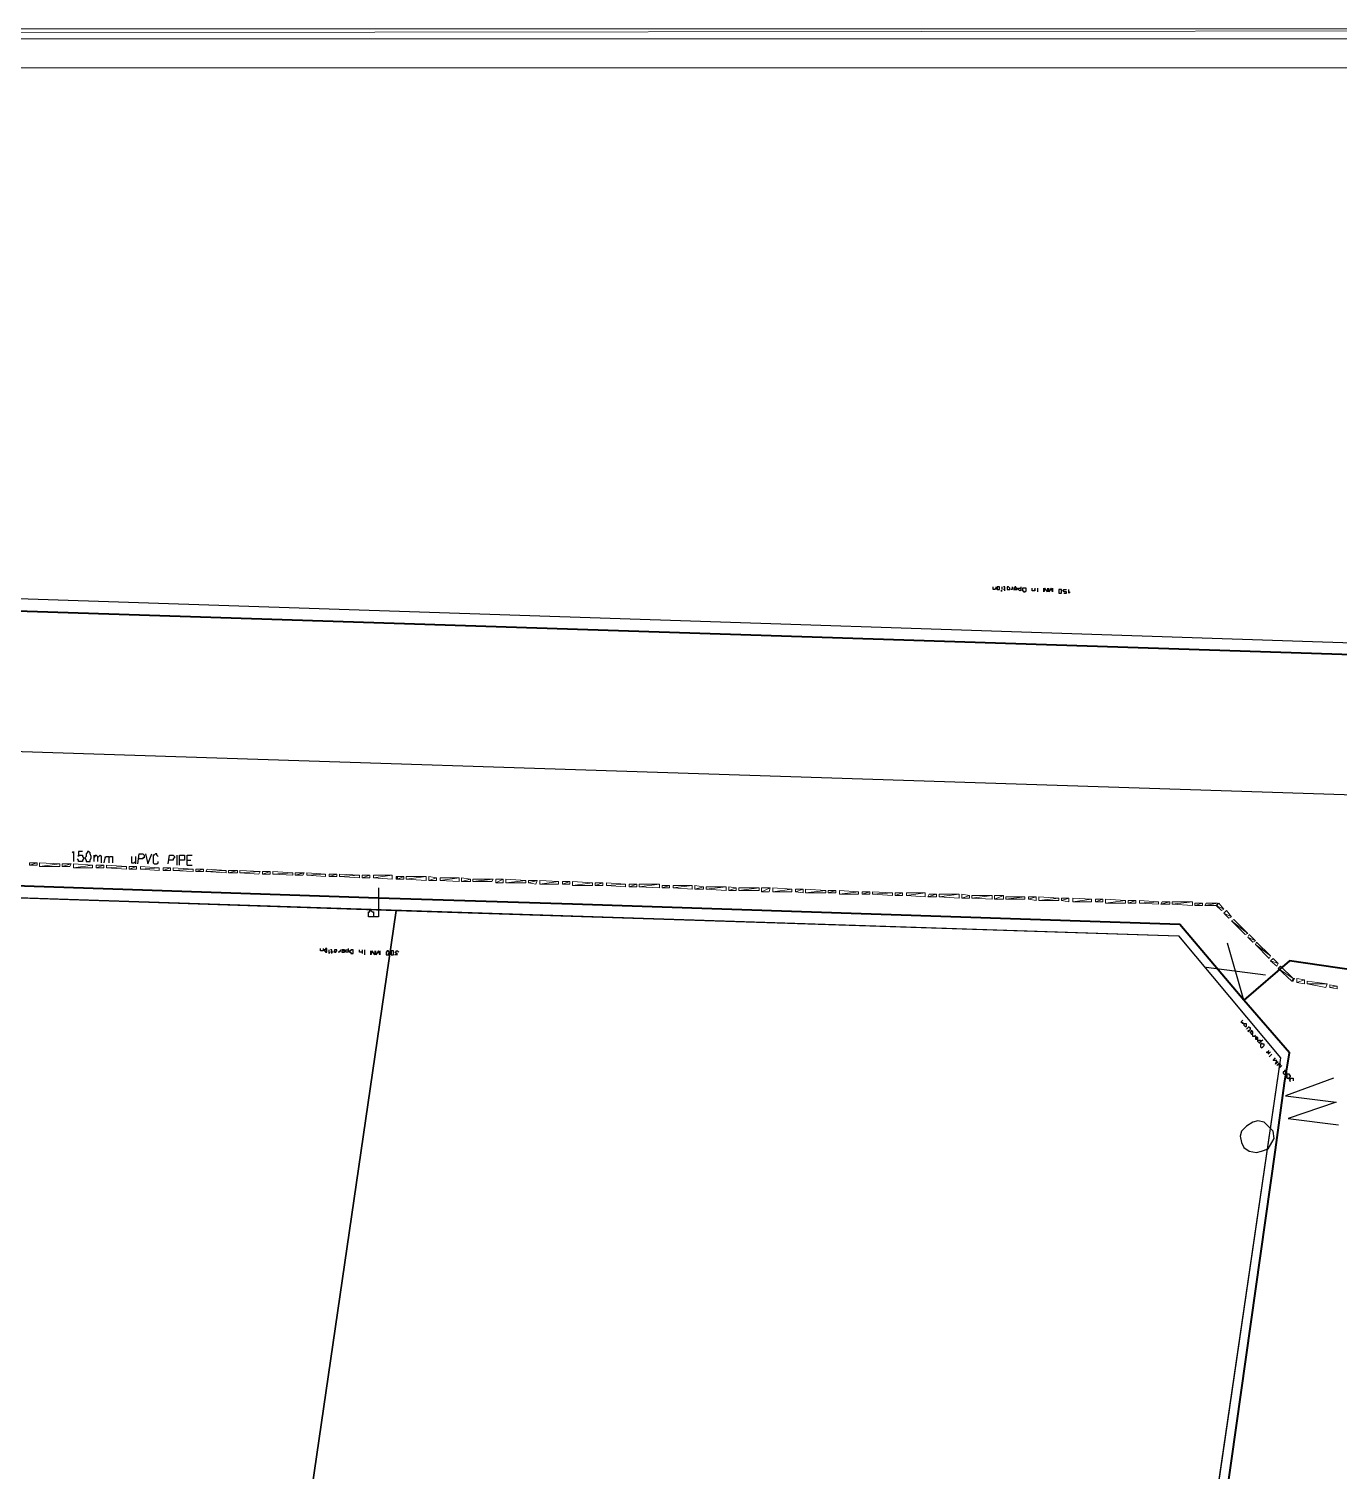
# Model space of a CAD drawing. Header units: inches. Extents: x 5 to 844, y 8 to 596.
# Drawn here: x 529.2 to 663, y 448.6 to 595.8 of the extents above; entities that cross this region are included whole.
import ezdxf

# ---------------------------------------------------------------- set-up
doc = ezdxf.new("R2010")
doc.units = ezdxf.units.IN
doc.header["$MEASUREMENT"] = 0
doc.layers.add('PDF_Geometry', color=7, linetype='Continuous', true_color=0x989898)

msp = doc.modelspace()

# ---------------------------------------------------------------- linework, layer by layer
at = {"layer": 'PDF_Geometry', "color": 7, "lineweight": 0}
for points in [[(843.66, 595.79), (6.31, 594.76), (5.16, 595.79), (843.66, 595.79)], [(842.63, 594.76), (843.66, 595.79), (6.31, 594.76), (842.63, 594.76)], [(735.15, 161.12), (735.15, 591.8), (10.56, 591.8), (10.56, 12.74)]]:
    msp.add_lwpolyline(points, dxfattribs=at)
at = {"layer": 'PDF_Geometry', "color": 9, "lineweight": 25, "true_color": 0xbababa}
for points in [[(735.02, 530.73), (491.26, 538.83), (480.85, 551.3), (486.76, 591.67)], [(458.35, 524.3), (466.83, 524.05), (676.01, 517.23), (673.82, 502.32), (644.9, 304.97)], [(486.89, 508.49), (566.73, 505.79), (545.26, 358.58), (454.49, 371.95), (473, 496.79), (486.89, 508.49)], [(566.73, 505.79), (646.57, 503.22), (656.98, 490.75), (635.77, 345.47), (545.26, 358.58), (566.73, 505.79)]]:
    msp.add_lwpolyline(points, dxfattribs=at)
at = {"layer": 'PDF_Geometry', "color": 7, "lineweight": 25}
for points in [[(735.02, 530.73), (491.26, 538.83), (480.85, 551.3), (486.76, 591.67)], [(533.69, 511.7), (533.69, 511.7), (533.82, 511.83), (533.82, 510.8)], [(534.72, 511.83), (534.33, 511.83), (534.33, 511.32), (534.33, 511.45), (534.46, 511.45), (534.59, 511.45), (534.72, 511.45), (534.72, 511.32), (534.84, 511.19), (534.84, 511.06), (534.72, 510.93), (534.72, 510.8), (534.59, 510.8), (534.46, 510.8), (534.33, 510.8), (534.33, 510.93), (534.2, 511.06)], [(535.23, 511.83), (535.23, 511.7), (535.1, 511.57), (535.1, 511.32), (534.97, 511.19), (535.1, 510.93), (535.1, 510.8), (535.23, 510.8), (535.36, 510.8), (535.49, 510.8), (535.49, 510.93), (535.62, 511.19), (535.62, 511.32), (535.49, 511.57), (535.49, 511.7), (535.36, 511.83), (535.23, 511.83)], [(535.87, 511.45), (535.87, 510.8)], [(535.87, 511.19), (536, 511.32), (536, 511.45), (536.13, 511.45), (536.26, 511.32), (536.26, 511.19), (536.26, 510.8)], [(536.26, 511.19), (536.39, 511.32), (536.52, 511.45), (536.64, 511.32), (536.64, 511.19), (536.64, 510.67)], [(537.03, 511.32), (536.9, 510.67)], [(537.03, 511.19), (537.16, 511.32), (537.29, 511.32), (537.42, 511.32), (537.42, 511.19), (537.42, 510.67)], [(537.42, 511.19), (537.54, 511.32), (537.67, 511.32), (537.8, 511.32), (537.8, 511.19), (537.8, 510.67)], [(539.73, 511.32), (539.73, 510.8), (539.73, 510.67), (539.86, 510.67), (539.99, 510.67), (540.12, 510.8)], [(540.12, 511.32), (540.12, 510.55)], [(540.37, 510.55), (540.5, 511.57), (540.76, 511.57), (540.89, 511.57), (541.02, 511.45), (541.02, 511.19), (540.89, 511.19), (540.89, 511.06), (540.76, 511.06), (540.5, 511.06)], [(541.14, 511.57), (541.4, 510.55), (541.79, 511.57)], [(542.43, 511.32), (542.3, 511.45), (542.3, 511.57), (542.17, 511.57), (542.04, 511.45), (541.92, 511.45), (541.92, 511.32), (541.92, 511.19), (541.92, 510.93), (541.92, 510.8), (541.92, 510.67), (542.04, 510.55), (542.3, 510.55), (542.43, 510.67), (542.43, 510.8)], [(543.46, 510.55), (543.59, 511.45), (543.84, 511.45), (543.97, 511.45), (544.1, 511.32), (544.1, 511.19), (543.97, 511.06), (543.97, 510.93), (543.84, 510.93), (543.59, 510.93)], [(544.36, 511.45), (544.36, 510.42)], [(544.62, 510.42), (544.62, 511.45), (545, 511.45), (545.13, 511.45), (545.13, 511.32), (545.13, 511.19), (545.13, 511.06), (545.13, 510.93), (545, 510.93), (544.62, 510.93)], [(545.39, 510.42), (545.39, 511.45), (545.9, 511.45)], [(545.39, 510.93), (545.77, 510.93)], [(545.39, 510.42), (545.9, 510.42)], [(486.89, 508.49), (646.57, 503.22), (656.98, 490.75), (604.66, 133.08), (590.77, 122.67), (433.79, 145.55), (423.51, 159.43), (473, 496.79), (486.89, 508.49)]]:
    msp.add_lwpolyline(points, dxfattribs=at)
at = {"layer": 'PDF_Geometry', "color": 3, "lineweight": 40}
for points in [[(735.02, 529.57), (495.76, 537.42), (490.23, 538.06), (479.56, 550.92), (479.69, 552.46), (445.88, 557.34), (445.11, 551.82), (430.84, 539.86), (424.66, 539.86), (265.24, 545.13)], [(656.47, 481.36), (657.37, 488.18)], [(592.31, 92.2), (596.43, 95.28), (601.18, 129.09), (605.56, 132.31), (621.24, 236.7), (633.2, 321.04), (650.94, 442.41), (656.47, 481.36)]]:
    msp.add_lwpolyline(points, dxfattribs=at)
at = {"layer": 'PDF_Geometry', "lineweight": 0}
for points in [[(480.85, 551.3), (491.26, 538.83), (735.02, 530.73)], [(486.89, 508.49), (473, 496.79), (454.49, 371.95), (545.26, 358.58), (566.73, 505.79), (486.89, 508.49)], [(566.73, 505.79), (545.26, 358.58), (635.77, 345.47), (656.98, 490.75), (646.57, 503.22), (566.73, 505.79)]]:
    msp.add_lwpolyline(points, dxfattribs=at)
at = {"layer": 'PDF_Geometry', "color": 1, "lineweight": 25}
for points in [[(627.93, 538.7), (627.8, 538.57), (627.67, 538.57), (627.67, 538.7), (627.67, 538.83)], [(627.93, 538.83), (627.93, 538.57)], [(628.18, 538.57), (628.31, 538.57), (628.31, 538.7), (628.31, 538.83), (628.18, 538.83), (628.05, 538.83), (628.05, 538.7), (628.05, 538.57), (628.18, 538.57)], [(628.57, 538.57), (628.57, 538.83)], [(628.83, 538.44), (628.83, 538.7), (628.83, 538.83), (628.7, 538.83)], [(629.08, 538.83), (629.08, 538.57), (629.21, 538.57), (629.34, 538.57), (629.34, 538.7), (629.21, 538.83), (629.08, 538.83), (629.08, 538.7)], [(629.6, 538.83), (629.6, 538.57), (629.47, 538.57)], [(630.11, 538.57), (629.73, 538.57), (629.85, 538.57), (629.98, 538.57), (630.11, 538.57), (630.11, 538.7), (629.98, 538.7), (629.98, 538.83), (629.85, 538.83), (629.85, 538.7), (629.73, 538.7)], [(630.5, 538.44), (630.5, 538.83)], [(628.57, 538.44), (628.44, 538.44), (628.57, 538.44)], [(628.83, 538.57), (628.7, 538.57)], [(630.5, 538.57), (630.37, 538.44), (630.24, 538.57), (630.24, 538.7), (630.37, 538.7), (630.5, 538.7)], [(630.88, 538.32), (631.01, 538.44), (631.01, 538.57), (631.01, 538.7), (630.88, 538.7), (630.75, 538.7), (630.63, 538.7), (630.63, 538.57), (630.63, 538.44), (630.75, 538.44), (630.75, 538.32), (630.88, 538.32)], [(631.91, 538.44), (631.78, 538.44), (631.65, 538.44), (631.65, 538.57), (631.65, 538.7)], [(631.91, 538.7), (631.91, 538.44), (631.91, 538.57)], [(632.17, 538.7), (632.17, 538.32)], [(633.2, 538.7), (633.2, 538.32), (632.94, 538.7), (632.81, 538.32), (632.81, 538.7)], [(633.71, 538.7), (633.71, 538.32), (633.58, 538.7), (633.33, 538.32), (633.33, 538.7)], [(634.48, 538.19), (634.61, 538.19), (634.61, 538.32), (634.61, 538.44), (634.61, 538.57), (634.48, 538.57), (634.35, 538.57), (634.35, 538.44), (634.35, 538.32), (634.35, 538.19), (634.48, 538.19)], [(634.87, 538.19), (635.13, 538.19), (635.13, 538.32), (635, 538.32), (634.87, 538.32), (634.87, 538.44), (634.74, 538.44), (634.87, 538.57), (635, 538.57), (635.13, 538.57)], [(635.51, 538.32), (635.51, 538.32), (635.38, 538.19), (635.38, 538.57)], [(564.93, 508.1), (564.93, 507.07), (565.44, 507.07)], [(559.27, 501.93), (559.27, 501.67), (559.14, 501.67), (559.01, 501.67), (559.01, 501.93)], [(559.66, 501.55), (559.66, 501.67), (559.66, 501.8), (559.66, 501.93), (559.53, 501.93), (559.53, 501.8), (559.4, 501.8), (559.4, 501.67), (559.53, 501.67), (559.53, 501.55), (559.66, 501.55)], [(559.91, 501.55), (559.91, 501.8)], [(559.91, 501.42), (559.91, 501.55), (559.91, 501.42)], [(560.17, 501.42), (560.17, 501.8), (560.04, 501.8)], [(560.3, 501.55), (560.04, 501.55)], [(560.43, 501.55), (560.56, 501.55), (560.69, 501.67), (560.69, 501.8), (560.56, 501.8), (560.43, 501.8), (560.43, 501.55), (560.43, 501.67)], [(560.94, 501.67), (560.94, 501.55), (560.81, 501.55)], [(561.07, 501.8), (560.94, 501.55)], [(561.46, 501.67), (561.2, 501.67), (561.2, 501.55), (561.33, 501.55), (561.46, 501.55), (561.46, 501.67), (561.46, 501.8), (561.33, 501.8), (561.2, 501.8)], [(561.84, 501.93), (561.84, 501.55), (561.71, 501.55), (561.59, 501.55), (561.59, 501.67), (561.59, 501.8), (561.71, 501.8), (561.84, 501.8), (561.84, 501.67)], [(562.23, 501.42), (562.36, 501.42), (562.36, 501.55), (562.36, 501.67), (562.36, 501.8), (562.23, 501.8), (562.1, 501.8), (562.1, 501.67), (561.97, 501.67), (561.97, 501.55), (562.1, 501.55), (562.1, 501.42), (562.23, 501.42)], [(563.26, 501.55), (563.13, 501.55), (563, 501.55), (563, 501.8)], [(563.26, 501.8), (563.26, 501.42)], [(563.51, 501.8), (563.51, 501.29)], [(564.54, 501.67), (564.54, 501.29), (564.29, 501.67), (564.16, 501.29), (564.16, 501.67)], [(565.06, 501.67), (565.06, 501.29), (564.93, 501.67), (564.67, 501.29), (564.67, 501.67)], [(565.83, 501.29), (565.96, 501.29), (565.96, 501.42), (566.09, 501.55), (565.96, 501.55), (565.96, 501.67), (565.83, 501.67), (565.7, 501.55), (565.7, 501.42), (565.7, 501.29), (565.83, 501.29)], [(566.34, 501.29), (566.47, 501.29), (566.47, 501.42), (566.47, 501.55), (566.47, 501.67), (566.34, 501.67), (566.21, 501.67), (566.21, 501.55), (566.21, 501.42), (566.21, 501.29), (566.34, 501.29)], [(566.86, 501.29), (566.6, 501.29), (566.86, 501.42), (566.73, 501.42), (566.6, 501.55), (566.73, 501.55), (566.73, 501.67), (566.86, 501.67), (566.99, 501.55)], [(653.25, 494.35), (653.12, 494.22), (653.12, 494.35), (653, 494.35), (653, 494.48), (653.12, 494.6)], [(653.38, 493.96), (653.51, 493.96), (653.51, 494.09), (653.51, 494.22), (653.38, 494.22), (653.25, 494.22), (653.25, 494.09), (653.38, 493.96)], [(653.38, 493.7), (653.38, 493.7)], [(653.51, 493.7), (653.77, 493.96)], [(653.64, 493.45), (653.9, 493.7), (653.9, 493.83), (653.77, 493.83)], [(653.77, 493.45), (653.64, 493.58)], [(654.02, 493.58), (653.9, 493.32), (653.9, 493.45)], [(653.9, 493.32), (654.02, 493.19), (654.15, 493.19), (654.15, 493.32), (654.15, 493.45), (654.02, 493.45)], [(654.41, 493.06), (654.28, 492.93), (654.15, 492.93), (654.15, 493.06)], [(654.67, 492.68), (654.41, 492.93), (654.41, 492.8), (654.41, 492.68), (654.54, 492.68), (654.67, 492.68), (654.67, 492.8), (654.54, 492.93)], [(654.8, 492.29), (654.67, 492.42), (654.67, 492.55), (654.8, 492.55), (654.92, 492.55), (654.92, 492.42)], [(655.18, 492.55), (654.8, 492.29), (654.92, 492.29)], [(654.92, 491.9), (655.05, 491.78), (655.18, 491.9), (655.31, 492.03), (655.31, 492.16), (655.18, 492.16), (655.05, 492.29), (655.05, 492.16), (654.92, 492.16), (654.92, 492.03), (654.92, 491.9)], [(655.82, 491.26), (655.7, 491.26), (655.57, 491.26), (655.57, 491.39), (655.7, 491.39), (655.82, 491.52)], [(655.95, 491.39), (655.7, 491.13)], [(656.08, 491.13), (655.82, 490.88)], [(656.72, 490.36), (656.47, 490.1), (656.6, 490.49), (656.21, 490.49), (656.47, 490.75)], [(657.11, 489.98), (656.85, 489.72), (656.98, 490.1), (656.6, 489.98), (656.85, 490.23)], [(657.37, 489.08), (657.5, 489.08), (657.62, 489.2), (657.62, 489.33), (657.62, 489.46), (657.5, 489.46), (657.37, 489.46), (657.37, 489.33), (657.24, 489.33), (657.24, 489.2), (657.37, 489.08)], [(657.62, 488.69), (657.75, 488.69), (657.88, 488.69), (657.88, 488.82), (658.01, 488.82), (658.01, 488.95), (657.88, 488.95), (657.88, 489.08), (657.75, 489.08), (657.62, 489.08), (657.62, 488.95), (657.62, 488.82), (657.62, 488.69)], [(658.01, 488.3), (657.88, 488.56), (658.01, 488.56), (658.01, 488.69), (658.14, 488.69), (658.27, 488.69), (658.27, 488.56), (658.27, 488.43)], [(653, 482.13), (653.25, 481.62), (653.77, 481.23), (654.54, 481.1), (655.05, 481.23), (655.7, 481.49), (656.08, 482.13), (656.34, 482.52), (656.21, 483.29), (655.82, 483.68), (655.31, 484.19), (654.67, 484.32), (654.15, 484.19), (653.51, 483.8), (653, 483.29), (652.87, 482.78), (653, 482.13)]]:
    msp.add_lwpolyline(points, dxfattribs=at)
at = {"layer": 'PDF_Geometry', "color": 6, "lineweight": 40}
for points in [[(653.25, 496.66), (646.7, 504.37), (584.73, 506.43), (564.93, 507.07), (511.7, 508.87), (486.38, 509.65), (472.36, 498.46), (471.21, 494.73)], [(691.05, 494.22), (689.64, 496.02), (657.88, 500.65), (653.25, 496.66)], [(657.37, 488.18), (657.88, 491.26), (653.25, 496.66)]]:
    msp.add_lwpolyline(points, dxfattribs=at)
at = {"layer": 'PDF_Geometry', "color": 3, "lineweight": 0}
for points in [[(529.32, 510.67), (529.32, 510.42), (530.09, 510.67), (529.32, 510.67)], [(529.32, 510.42), (530.09, 510.67), (530.09, 510.42), (529.32, 510.42)], [(530.34, 510.67), (530.34, 510.29), (532.4, 510.55), (530.34, 510.67)], [(530.34, 510.29), (532.4, 510.55), (532.4, 510.29), (530.34, 510.29)], [(532.66, 510.55), (532.66, 510.29), (533.56, 510.55), (532.66, 510.55)], [(532.66, 510.29), (533.56, 510.55), (533.43, 510.29), (532.66, 510.29)], [(533.82, 510.55), (533.82, 510.16), (535.74, 510.42), (533.82, 510.55)], [(533.82, 510.16), (535.74, 510.42), (535.74, 510.16), (533.82, 510.16)], [(536.13, 510.42), (536.13, 510.16), (536.9, 510.42), (536.13, 510.42)], [(536.13, 510.16), (536.9, 510.42), (536.9, 510.16), (536.13, 510.16)], [(537.16, 510.42), (537.16, 510.16), (539.22, 510.29), (537.16, 510.42)], [(537.16, 510.16), (539.22, 510.29), (539.22, 510.03), (537.16, 510.16)], [(539.47, 510.29), (539.47, 510.03), (540.24, 510.29), (539.47, 510.29)], [(539.47, 510.03), (540.24, 510.29), (540.24, 510.03), (539.47, 510.03)], [(540.63, 510.29), (540.63, 510.03), (542.56, 510.16), (540.63, 510.29)], [(540.63, 510.03), (542.56, 510.16), (542.56, 509.9), (540.63, 510.03)], [(542.94, 510.16), (542.94, 509.9), (543.72, 510.16), (542.94, 510.16)], [(542.94, 509.9), (543.72, 510.16), (543.72, 509.9), (542.94, 509.9)], [(543.97, 510.16), (543.97, 509.9), (546.03, 510.03), (543.97, 510.16)], [(543.97, 509.9), (546.03, 510.03), (546.03, 509.77), (543.97, 509.9)], [(546.29, 510.03), (546.29, 509.77), (547.06, 510.03), (546.29, 510.03)], [(546.29, 509.77), (547.06, 510.03), (547.06, 509.77), (546.29, 509.77)], [(547.44, 510.03), (547.32, 509.77), (549.37, 509.9), (547.44, 510.03)], [(547.32, 509.77), (549.37, 509.9), (549.37, 509.65), (547.32, 509.77)], [(549.63, 509.9), (549.63, 509.65), (550.53, 509.9), (549.63, 509.9)], [(549.63, 509.65), (550.53, 509.9), (550.53, 509.65), (549.63, 509.65)], [(550.79, 509.9), (550.79, 509.65), (552.84, 509.77), (550.79, 509.9)], [(550.79, 509.65), (552.84, 509.77), (552.72, 509.52), (550.79, 509.65)], [(553.1, 509.77), (553.1, 509.52), (553.87, 509.77), (553.1, 509.77)], [(553.1, 509.52), (553.87, 509.77), (553.87, 509.52), (553.1, 509.52)], [(554.13, 509.77), (554.13, 509.52), (556.19, 509.65), (554.13, 509.77)], [(554.13, 509.52), (556.19, 509.65), (556.19, 509.39), (554.13, 509.52)], [(556.44, 509.65), (556.44, 509.39), (557.34, 509.65), (556.44, 509.65)], [(556.44, 509.39), (557.34, 509.65), (557.22, 509.39), (556.44, 509.39)], [(557.6, 509.65), (557.6, 509.39), (559.53, 509.52), (557.6, 509.65)], [(557.6, 509.39), (559.53, 509.52), (559.53, 509.26), (557.6, 509.39)], [(559.91, 509.52), (559.91, 509.26), (560.69, 509.52), (559.91, 509.52)], [(559.91, 509.26), (560.69, 509.52), (560.69, 509.26), (559.91, 509.26)], [(560.94, 509.52), (560.94, 509.26), (563, 509.39), (560.94, 509.52)], [(560.94, 509.26), (563, 509.39), (563, 509.13), (560.94, 509.26)], [(563.26, 509.39), (563.26, 509.13), (564.03, 509.39), (563.26, 509.39)], [(563.26, 509.13), (564.03, 509.39), (564.03, 509.13), (563.26, 509.13)], [(564.41, 509.39), (564.41, 509.13), (566.34, 509.39), (564.41, 509.39)], [(564.41, 509.13), (566.34, 509.39), (566.34, 509), (564.41, 509.13)], [(566.73, 509.26), (566.73, 509), (566.86, 509.26), (566.73, 509.26)], [(566.73, 509), (566.86, 509.26), (566.86, 509), (566.73, 509)], [(566.86, 509.26), (566.86, 509), (567.5, 509.26), (566.86, 509.26)], [(566.86, 509), (567.5, 509.26), (567.5, 509), (566.86, 509)], [(567.76, 509.26), (567.76, 509), (569.81, 509.26), (567.76, 509.26)], [(567.76, 509), (569.81, 509.26), (569.81, 508.87), (567.76, 509)], [(570.07, 509.26), (570.07, 508.87), (570.84, 509.13), (570.07, 509.26)], [(570.07, 508.87), (570.84, 509.13), (570.84, 508.87), (570.07, 508.87)], [(571.23, 509.13), (571.23, 508.87), (573.16, 509.13), (571.23, 509.13)], [(571.23, 508.87), (573.16, 509.13), (573.16, 508.75), (571.23, 508.87)], [(573.41, 509.13), (573.41, 508.75), (574.31, 509), (573.41, 509.13)], [(573.41, 508.75), (574.31, 509), (574.31, 508.75), (573.41, 508.75)], [(574.57, 509), (574.57, 508.75), (576.63, 509), (574.57, 509)], [(574.57, 508.75), (576.63, 509), (576.5, 508.75), (574.57, 508.75)], [(576.89, 509), (576.89, 508.62), (577.66, 509), (576.89, 509)], [(576.89, 508.62), (577.66, 509), (577.66, 508.62), (576.89, 508.62)], [(577.91, 509), (577.91, 508.62), (579.97, 508.87), (577.91, 509)], [(577.91, 508.62), (579.97, 508.87), (579.97, 508.62), (577.91, 508.62)], [(580.23, 508.87), (580.23, 508.62), (581.13, 508.87), (580.23, 508.87)], [(580.23, 508.62), (581.13, 508.87), (581, 508.49), (580.23, 508.62)], [(581.39, 508.87), (581.39, 508.49), (583.31, 508.75), (581.39, 508.87)], [(581.39, 508.49), (583.31, 508.75), (583.31, 508.49), (581.39, 508.49)], [(583.7, 508.75), (583.7, 508.49), (584.47, 508.75), (583.7, 508.75)], [(583.7, 508.49), (584.47, 508.75), (584.47, 508.49), (583.7, 508.49)], [(584.73, 508.75), (584.73, 508.36), (586.78, 508.62), (584.73, 508.75)], [(584.73, 508.36), (586.78, 508.62), (586.78, 508.36), (584.73, 508.36)], [(587.04, 508.62), (587.04, 508.36), (587.81, 508.62), (587.04, 508.62)], [(587.04, 508.36), (587.81, 508.62), (587.81, 508.36), (587.04, 508.36)], [(588.2, 508.62), (588.2, 508.36), (590.13, 508.49), (588.2, 508.62)], [(588.2, 508.36), (590.13, 508.49), (590.13, 508.23), (588.2, 508.36)], [(590.51, 508.49), (590.51, 508.23), (591.28, 508.49), (590.51, 508.49)], [(590.51, 508.23), (591.28, 508.49), (591.28, 508.23), (590.51, 508.23)], [(591.54, 508.49), (591.54, 508.23), (593.6, 508.49), (591.54, 508.49)], [(591.54, 508.23), (593.6, 508.49), (593.6, 508.1), (591.54, 508.23)], [(593.86, 508.36), (593.86, 508.1), (594.63, 508.36), (593.86, 508.36)], [(593.86, 508.1), (594.63, 508.36), (594.63, 508.1), (593.86, 508.1)], [(595.01, 508.36), (595.01, 508.1), (596.94, 508.36), (595.01, 508.36)], [(595.01, 508.1), (596.94, 508.36), (596.94, 507.97), (595.01, 508.1)], [(597.2, 508.36), (597.2, 507.97), (598.1, 508.23), (597.2, 508.36)], [(597.2, 507.97), (598.1, 508.23), (598.1, 507.97), (597.2, 507.97)], [(598.36, 508.23), (598.36, 507.97), (600.41, 508.23), (598.36, 508.23)], [(598.36, 507.97), (600.41, 508.23), (600.41, 507.85), (598.36, 507.97)], [(600.67, 508.23), (600.67, 507.85), (601.44, 508.1), (600.67, 508.23)], [(600.67, 507.85), (601.44, 508.1), (601.44, 507.85), (600.67, 507.85)], [(601.7, 508.1), (601.7, 507.85), (603.76, 508.1), (601.7, 508.1)], [(601.7, 507.85), (603.76, 508.1), (603.76, 507.85), (601.7, 507.85)], [(604.01, 508.1), (604.01, 507.72), (604.91, 508.1), (604.01, 508.1)], [(604.01, 507.72), (604.91, 508.1), (604.78, 507.72), (604.01, 507.72)], [(605.17, 508.1), (605.17, 507.72), (607.1, 507.97), (605.17, 508.1)], [(605.17, 507.72), (607.1, 507.97), (607.1, 507.72), (605.17, 507.72)], [(607.48, 507.97), (607.48, 507.72), (608.26, 507.97), (607.48, 507.97)], [(607.48, 507.72), (608.26, 507.97), (608.26, 507.59), (607.48, 507.72)], [(608.51, 507.97), (608.51, 507.59), (610.57, 507.85), (608.51, 507.97)], [(608.51, 507.59), (610.57, 507.85), (610.57, 507.59), (608.51, 507.59)], [(610.83, 507.85), (610.83, 507.59), (611.6, 507.85), (610.83, 507.85)], [(610.83, 507.59), (611.6, 507.85), (611.6, 507.59), (610.83, 507.59)], [(611.98, 507.85), (611.98, 507.46), (613.91, 507.72), (611.98, 507.85)], [(611.98, 507.46), (613.91, 507.72), (613.91, 507.46), (611.98, 507.46)], [(614.3, 507.72), (614.3, 507.46), (615.07, 507.72), (614.3, 507.72)], [(614.3, 507.46), (615.07, 507.72), (615.07, 507.46), (614.3, 507.46)], [(615.33, 507.72), (615.33, 507.46), (617.38, 507.59), (615.33, 507.72)], [(615.33, 507.46), (617.38, 507.59), (617.38, 507.33), (615.33, 507.46)], [(617.64, 507.59), (617.64, 507.33), (618.41, 507.59), (617.64, 507.59)], [(617.64, 507.33), (618.41, 507.59), (618.41, 507.33), (617.64, 507.33)], [(618.8, 507.59), (618.8, 507.33), (620.73, 507.59), (618.8, 507.59)], [(618.8, 507.33), (620.73, 507.59), (620.73, 507.2), (618.8, 507.33)], [(621.11, 507.46), (620.98, 507.2), (621.88, 507.46), (621.11, 507.46)], [(620.98, 507.2), (621.88, 507.46), (621.88, 507.2), (620.98, 507.2)], [(622.14, 507.46), (622.14, 507.2), (624.2, 507.46), (622.14, 507.46)], [(622.14, 507.2), (624.2, 507.46), (624.2, 507.07), (622.14, 507.2)], [(624.45, 507.46), (624.45, 507.07), (625.23, 507.33), (624.45, 507.46)], [(624.45, 507.07), (625.23, 507.33), (625.23, 507.07), (624.45, 507.07)], [(625.48, 507.33), (625.48, 507.07), (627.54, 507.33), (625.48, 507.33)], [(625.48, 507.07), (627.54, 507.33), (627.54, 506.95), (625.48, 507.07)], [(627.8, 507.33), (627.8, 506.95), (628.7, 507.33), (627.8, 507.33)], [(627.8, 506.95), (628.7, 507.33), (628.7, 506.95), (627.8, 506.95)], [(628.95, 507.2), (628.95, 506.95), (630.88, 507.2), (628.95, 507.2)], [(628.95, 506.95), (630.88, 507.2), (630.88, 506.95), (628.95, 506.95)], [(631.27, 507.2), (631.27, 506.95), (632.04, 507.2), (631.27, 507.2)], [(631.27, 506.95), (632.04, 507.2), (632.04, 506.82), (631.27, 506.95)], [(632.3, 507.2), (632.3, 506.82), (634.35, 507.07), (632.3, 507.2)], [(632.3, 506.82), (634.35, 507.07), (634.35, 506.82), (632.3, 506.82)], [(634.61, 507.07), (634.61, 506.82), (635.38, 507.07), (634.61, 507.07)], [(634.61, 506.82), (635.38, 507.07), (635.38, 506.69), (634.61, 506.82)], [(635.77, 507.07), (635.77, 506.69), (637.7, 506.95), (635.77, 507.07)], [(635.77, 506.69), (637.7, 506.95), (637.7, 506.69), (635.77, 506.69)], [(638.08, 506.95), (638.08, 506.69), (638.85, 506.95), (638.08, 506.95)], [(638.08, 506.69), (638.85, 506.95), (638.85, 506.69), (638.08, 506.69)], [(639.11, 506.95), (639.11, 506.56), (641.17, 506.82), (639.11, 506.95)], [(639.11, 506.56), (641.17, 506.82), (641.17, 506.56), (639.11, 506.56)], [(641.43, 506.82), (641.43, 506.56), (642.2, 506.82), (641.43, 506.82)], [(641.43, 506.56), (642.2, 506.82), (642.2, 506.56), (641.43, 506.56)], [(642.58, 506.82), (642.58, 506.56), (644.51, 506.69), (642.58, 506.82)], [(642.58, 506.56), (644.51, 506.69), (644.51, 506.43), (642.58, 506.56)], [(644.9, 506.69), (644.77, 506.43), (645.67, 506.69), (644.9, 506.69)], [(644.77, 506.43), (645.67, 506.69), (645.67, 506.43), (644.77, 506.43)], [(645.92, 506.69), (645.92, 506.43), (647.98, 506.69), (645.92, 506.69)], [(645.92, 506.43), (647.98, 506.69), (647.98, 506.3), (645.92, 506.43)], [(648.24, 506.56), (648.24, 506.3), (649.01, 506.56), (648.24, 506.56)], [(648.24, 506.3), (649.01, 506.56), (649.01, 506.3), (648.24, 506.3)], [(649.4, 506.56), (649.27, 506.3), (650.55, 506.56), (649.4, 506.56)], [(649.27, 506.3), (650.55, 506.56), (650.55, 506.3), (649.27, 506.3)], [(650.68, 506.56), (650.42, 506.3), (651.2, 505.92), (650.68, 506.56)], [(650.42, 506.3), (651.2, 505.92), (650.94, 505.79), (650.42, 506.3)], [(651.45, 505.79), (651.2, 505.53), (651.97, 505.15), (651.45, 505.79)], [(651.2, 505.53), (651.97, 505.15), (651.71, 505.02), (651.2, 505.53)], [(652.22, 504.89), (651.97, 504.76), (653.64, 503.47), (652.22, 504.89)], [(651.97, 504.76), (653.64, 503.47), (653.38, 503.35), (651.97, 504.76)], [(653.77, 503.35), (653.64, 503.09), (654.41, 502.7), (653.77, 503.35)], [(653.64, 503.09), (654.41, 502.7), (654.15, 502.57), (653.64, 503.09)], [(654.54, 502.57), (654.41, 502.32), (655.95, 501.16), (654.54, 502.57)], [(654.41, 502.32), (655.95, 501.16), (655.82, 500.9), (654.41, 502.32)], [(656.21, 500.9), (655.95, 500.65), (656.72, 500.39), (656.21, 500.9)], [(655.95, 500.65), (656.72, 500.39), (656.6, 500.13), (655.95, 500.65)], [(656.98, 500.13), (656.72, 499.88), (658.27, 498.85), (656.98, 500.13)], [(656.72, 499.88), (658.27, 498.85), (658.14, 498.59), (656.72, 499.88)], [(658.27, 498.85), (658.14, 498.59), (658.4, 498.85), (658.27, 498.85)], [(658.14, 498.59), (658.4, 498.85), (658.27, 498.59), (658.14, 498.59)], [(658.65, 498.85), (658.65, 498.46), (659.42, 498.72), (658.65, 498.85)], [(658.65, 498.46), (659.42, 498.72), (659.42, 498.33), (658.65, 498.46)], [(659.68, 498.59), (659.68, 498.33), (661.74, 498.33), (659.68, 498.59)], [(659.68, 498.33), (661.74, 498.33), (661.61, 497.95), (659.68, 498.33)], [(662, 498.2), (662, 497.95), (662.77, 498.08), (662, 498.2)], [(662, 497.95), (662.77, 498.08), (662.77, 497.82), (662, 497.95)]]:
    msp.add_lwpolyline(points, dxfattribs=at)
at = {"layer": 'PDF_Geometry', "color": 4, "lineweight": 25}
for points in [[(564.93, 507.07), (564.93, 505.15)], [(662.38, 488.69), (657.5, 486.89), (662.64, 486.25), (657.75, 484.58), (662.9, 483.93)]]:
    msp.add_lwpolyline(points, dxfattribs=at)
at = {"layer": 'PDF_Geometry', "color": 6, "lineweight": 25}
for points in [[(564.93, 505.15), (563.9, 505.15), (563.9, 505.53), (563.9, 505.66), (564.03, 505.66), (564.03, 505.79), (564.16, 505.79), (564.29, 505.66), (564.41, 505.66), (564.41, 505.53), (564.41, 505.15)], [(653.25, 496.66), (651.58, 502.45)], [(649.4, 500), (655.44, 499.23)]]:
    msp.add_lwpolyline(points, dxfattribs=at)

doc.saveas('drawing.dxf')
